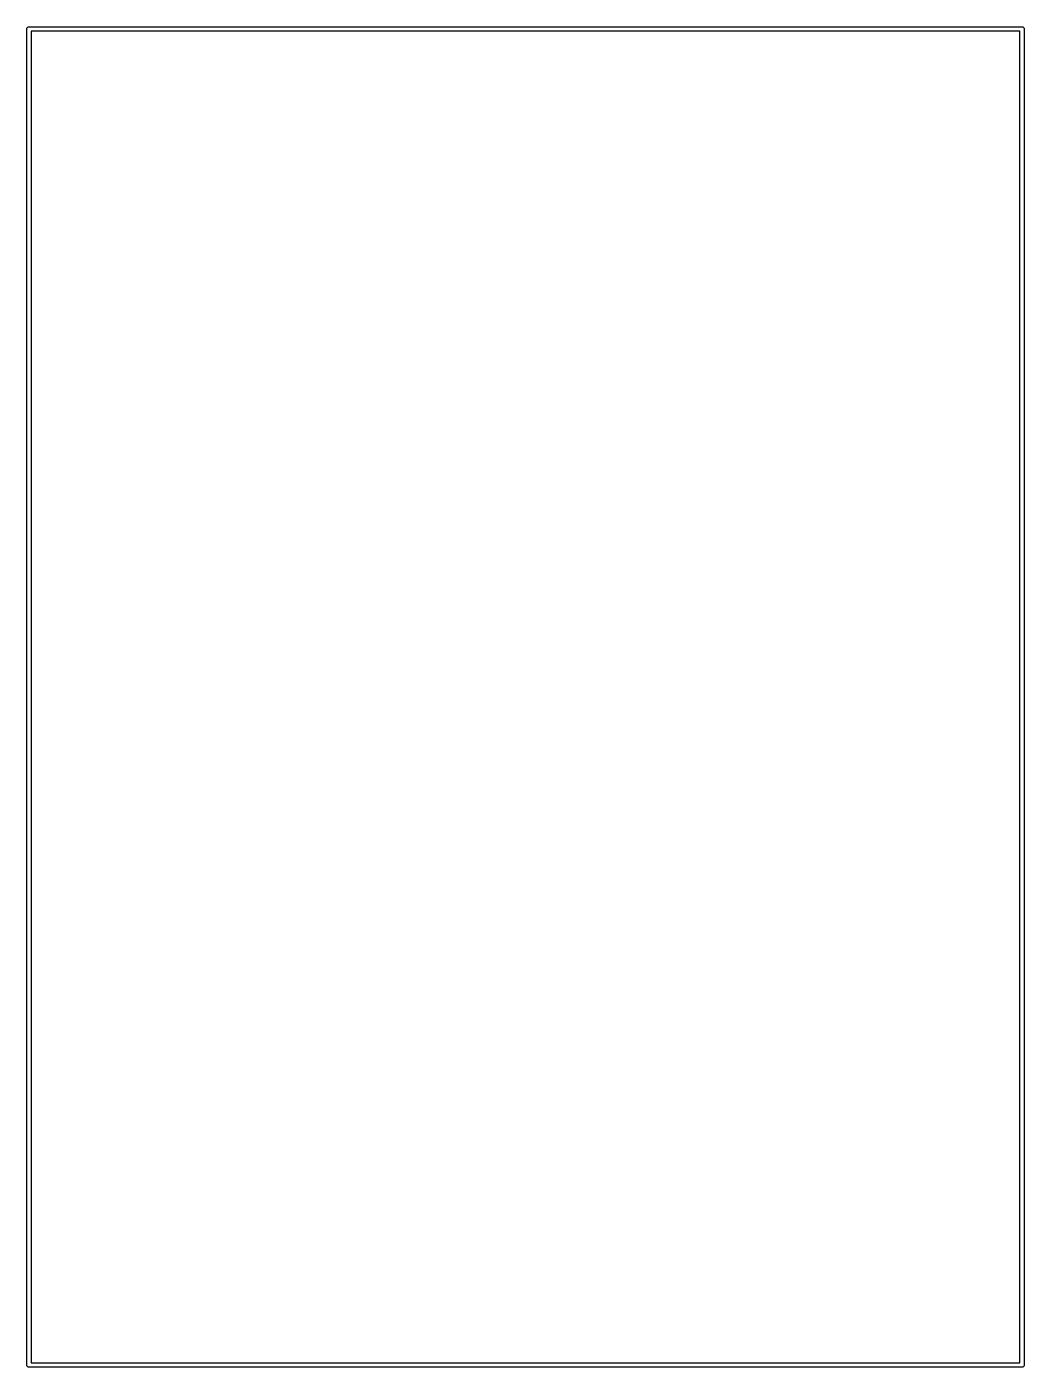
# Model space of a CAD drawing. Extents: x 0 to 11.1, y 0 to 14.9.
import ezdxf

# ---------------------------------------------------------------- set-up
doc = ezdxf.new("R2010")
doc.units = 0
doc.layers.add('BLACK', color=7, linetype='CONTINUOUS')

msp = doc.modelspace()

# ---------------------------------------------------------------- linework, layer by layer
at = {"layer": 'BLACK', "linetype": 'CONTINUOUS'}
for p, q in [((-0.02512, 14.859), (-0.024637, 14.8639)), ((-0.024999, 14.8578), (-0.02512, 14.859)), ((-0.025, 0.001218), (-0.024999, 14.8578)), ((-0.024637, 14.8639), (-0.023208, 14.8686)), ((-0.023208, 14.8686), (-0.020887, 14.873)), ((-0.020887, 14.873), (-0.017763, 14.8768)), ((-0.017763, 14.8768), (-0.013956, 14.8799)), ((-0.013956, 14.8799), (-0.009613, 14.8822)), ((-0.009613, 14.8822), (-0.004901, 14.8836)), ((-0.004901, 14.8836), (-0.001218, 14.884)), ((-0.001218, 14.884), (-0.001217, 14.884)), ((-0.001217, 14.884), (0, 14.8841)), ((0, 14.8841), (0.001218, 14.884)), ((0.001218, 14.884), (11.0478, 14.884)), ((0.025, 14.834), (0.025, 0.025)), ((11.024, 14.834), (0.025, 14.834)), ((11.024, 0.025), (11.024, 14.834)), ((11.0478, 14.884), (11.049, 14.8841)), ((11.049, 14.8841), (11.0502, 14.884)), ((11.0502, 14.884), (11.0502, 14.884)), ((11.0502, 14.884), (11.0539, 14.8836)), ((11.0539, 14.8836), (11.0586, 14.8822)), ((11.0586, 14.8822), (11.063, 14.8799)), ((11.063, 14.8799), (11.0668, 14.8768)), ((11.0668, 14.8768), (11.0699, 14.873)), ((11.0699, 14.873), (11.0722, 14.8686)), ((11.0722, 14.8686), (11.0736, 14.8639)), ((11.0736, 14.8639), (11.0741, 14.859)), ((11.0741, 14.859), (11.074, 14.8578)), ((11.074, 14.8578), (11.074, 0.001218)), ((-0.02512, 0), (-0.025, 0.001218)), ((-0.024637, -0.004901), (-0.02512, 0)), ((0.025, 0.025), (11.024, 0.025)), ((11.074, 0.001218), (11.0741, 0)), ((11.0741, 0), (11.074, -0.001217)), ((-0.023208, -0.009613), (-0.024637, -0.004901)), ((-0.020887, -0.013956), (-0.023208, -0.009613)), ((-0.017763, -0.017763), (-0.020887, -0.013956)), ((-0.013956, -0.020887), (-0.017763, -0.017763)), ((-0.009613, -0.023208), (-0.013956, -0.020887)), ((-0.004901, -0.024637), (-0.009613, -0.023208)), ((0, -0.02512), (-0.004901, -0.024637)), ((0.001217, -0.025), (0, -0.02512)), ((11.0478, -0.025), (0.001217, -0.025)), ((11.049, -0.02512), (11.0478, -0.025)), ((11.0539, -0.024637), (11.049, -0.02512)), ((11.0586, -0.023208), (11.0539, -0.024637)), ((11.063, -0.020887), (11.0586, -0.023208)), ((11.0668, -0.017763), (11.063, -0.020887)), ((11.0699, -0.013956), (11.0668, -0.017763)), ((11.0722, -0.009613), (11.0699, -0.013956)), ((11.0736, -0.004901), (11.0722, -0.009613)), ((11.074, -0.001218), (11.0736, -0.004901)), ((11.074, -0.001217), (11.074, -0.001218))]:
    msp.add_line(p, q, dxfattribs=at)

doc.saveas('drawing.dxf')
